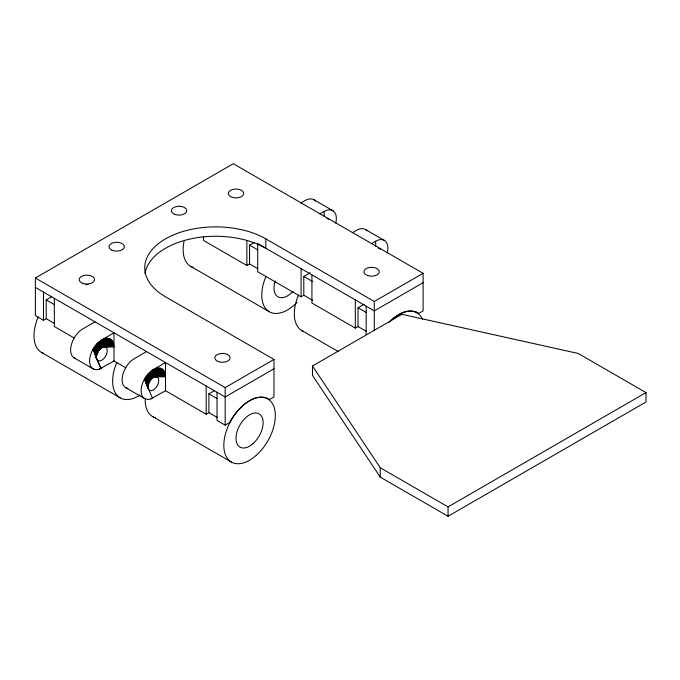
<?xml version="1.0" encoding="UTF-8"?>
<svg xmlns="http://www.w3.org/2000/svg" width="680" height="680" viewBox="0 0 680 680"><rect width="100%" height="100%" fill="white"/><g stroke="black" fill="none" stroke-linecap="round" stroke-linejoin="round"><path stroke-width="1.02" d="M99.501 369.096L101.022 368.441L96.407 357.825L96.594 344.182L101.022 340.315L113.994 332.8L113.994 360.978L99.501 369.096A17.255 9.962 -60 0 1 90.185 364.99A17.272 9.97 -60 0 1 89.972 357.255A17.255 9.962 -60 0 1 92.897 349.426L96.594 344.182M148.112 373.932L144.415 379.168A17.255 9.962 -60 0 0 141.491 386.997A17.272 9.97 -60 0 0 141.703 394.731A17.255 9.962 -60 0 0 151.019 398.837L152.541 398.183L147.925 387.566L148.112 373.932L152.541 370.056L165.512 362.542L165.512 390.719L206.184 414.205L208.896 412.641L217.031 417.333M96.365 357.068L97.299 343.425M147.883 386.809L148.818 373.167M96.373 356.668L98.022 342.712L96.407 356.252M147.9 386.41L149.541 372.453L147.925 386.002M98.753 342.04L96.458 355.835L99.501 341.411M150.272 371.781L147.985 385.577L151.019 371.161M96.534 355.411L100.257 340.841M148.053 385.152L151.776 370.583M96.628 354.977L101.022 340.315M148.155 384.719L152.541 370.056M96.747 354.543L101.787 339.847L96.883 354.101M148.266 384.285L153.306 369.589L148.401 383.843M103.317 339.074L97.036 353.659L102.553 339.43L97.206 353.217L104.074 338.776M154.836 368.815L148.555 383.401L154.071 369.172L148.733 382.967L155.593 368.517M97.401 352.784L104.822 338.538M148.92 382.534L156.34 368.279M97.614 352.35L105.561 338.359M149.132 382.1L157.08 368.101M97.835 351.925L106.284 338.24M149.353 381.675L157.803 367.982M98.073 351.509L106.981 338.181M149.6 381.259L158.508 367.931M98.337 351.101L107.669 338.19L98.6 350.71M149.855 380.851L159.188 367.94M150.119 380.451L159.851 368.007M108.324 338.266L98.88 350.327L108.962 338.394M150.399 380.069L160.48 368.135M99.178 349.953L109.565 338.589L99.484 349.596M150.696 379.695L161.083 368.33L151.002 379.346M110.143 338.844L99.79 349.265L110.687 339.15L100.113 348.942M161.661 368.585L151.308 379.006L162.206 368.9M151.631 378.692L162.707 369.265M151.963 378.394L163.183 369.699L152.294 378.114M111.665 339.949L100.445 348.644L111.189 339.524L100.776 348.373L112.09 340.433M163.608 370.183L152.626 377.859L163.999 370.719L152.966 377.621M101.108 348.109L112.481 340.969L101.447 347.879M54.34 323.408L46.206 318.707L43.495 320.272L35.36 315.579L35.36 278.01L233.3 163.727L423.113 273.309L423.113 310.879L418.574 313.497L414.911 311.38M46.206 318.707L46.206 299.923L51.629 296.795M95.013 321.844L82.807 328.882A17.255 9.962 -60 0 0 71.204 345.321A17.272 9.97 -60 0 0 70.992 353.302A17.255 9.962 -60 0 0 75.633 358.513M300.798 203.031C304.445 200.931 309.06 197.387 313.505 199.512L333.03 210.783M257.703 268.617L249.569 263.916L249.569 245.131L254.09 242.522M319.778 213.987L324.139 211.471A17.255 9.962 -60 0 1 335.741 214.506A17.272 9.97 -60 0 1 335.954 222.241A17.255 9.962 -60 0 1 335.741 223.21M203.473 236.257L203.473 240.431L246.857 265.481L249.569 263.916M146.531 351.585L134.326 358.632A17.255 9.962 -60 0 0 122.723 375.071A17.272 9.97 -60 0 0 122.51 383.044A17.255 9.962 -60 0 0 127.789 388.39M352.317 232.773C355.963 230.681 360.578 227.128 365.032 229.253L384.548 240.525M312.843 300.45L303.798 295.231L303.798 276.437L310.131 272.791M371.297 243.729L375.657 241.213A17.255 9.962 -60 0 1 387.26 244.256A17.272 9.97 -60 0 1 387.473 251.991A17.255 9.962 -60 0 1 387.26 252.96M423.113 282.701L374.298 310.879L257.703 243.567L257.703 271.745L301.087 296.795L303.798 295.231M165.512 390.719L151.019 398.837M208.896 412.641L208.896 393.856L214.183 390.796M366.163 331.236L358.028 326.536L358.028 307.751L364.208 304.19M35.36 278.01L225.165 387.591L273.972 359.414L273.972 396.984L269.442 399.602L268.94 399.236A37.578 21.701 -60 0 0 230.197 421.608L229.696 422.543L225.165 425.161L217.031 420.469L217.031 392.292M273.972 359.414L165.512 296.795A70.941 40.961 0 0 1 165.512 238.867A70.941 40.961 0 0 1 265.837 238.867L374.298 301.486L423.113 273.309M273.972 368.806L225.165 396.984L35.36 287.402M311.933 274.873L311.933 303.05L355.317 328.1L358.028 326.536M312.477 365.984L401.957 314.322L578.212 353.464L646 392.598L646 401.99L448.052 516.273L380.264 477.139L312.477 375.377L312.477 365.984L380.264 467.746L448.052 506.881L646 392.598M112.829 341.564L101.787 347.667L113.135 342.193M164.347 371.305L153.306 377.417L164.654 371.943M102.127 347.488L113.39 342.881L102.468 347.327M153.646 377.23L164.917 372.623M153.986 377.077L165.13 373.354L154.326 376.941M165.291 374.119L154.657 376.83L165.418 374.926L154.981 376.754M165.487 375.76L155.304 376.703L165.512 376.635L155.618 376.677M113.994 346.885L102.808 347.2L113.611 343.604L103.139 347.089L113.772 344.369L103.462 347.012L113.892 345.176L103.785 346.962L113.968 346.018L104.405 346.936A7.675 4.428 -60 0 1 107.168 350.038L107.168 351.611A7.675 4.428 -60 0 1 102.969 359.372A7.675 4.428 -60 0 1 97.206 359.941L92.897 349.426M249.569 245.131L257.703 249.824M303.798 276.437L312.843 281.656M358.028 307.751L366.163 312.451M190.68 266.348L269.314 311.746M301.852 330.531L338.427 351.653M46.206 299.923L54.34 304.623M208.896 393.856L217.031 398.548M74.222 338.019L54.34 326.536L54.34 298.358M113.994 360.978L125.74 367.761M73.916 357.756L93.432 369.027M125.434 387.498L144.959 398.769M41.548 352.452L120.181 397.851M152.719 416.636L231.353 462.035M418.574 313.497L418.072 313.131A37.578 21.701 -60 0 0 388.926 322.439M96.883 359.431L101.022 368.441M144.959 378.233L148.155 388.594L144.415 379.168L148.733 389.674A7.675 4.428 -60 0 0 154.487 389.113A7.675 4.428 -60 0 0 158.686 381.361L158.686 379.788A7.675 4.428 -60 0 0 155.924 376.677M93.432 348.483L96.628 358.844M148.053 388.272L145.529 377.315L147.985 387.923L146.141 376.423M96.534 358.522L94.01 347.565L96.458 358.181L94.614 346.673M146.769 375.555L147.925 387.566M95.251 345.814L96.407 357.825M147.432 374.723L147.9 387.192M95.914 344.981L96.373 357.45M448.052 506.881L448.052 516.273M380.264 467.746L380.264 477.139M375.657 241.213L375.657 246.245M374.298 301.486L374.298 330.709M366.163 306.187L366.163 334.365M355.317 299.923L355.317 328.1M324.139 211.471L324.139 216.504M301.087 268.617L301.087 296.795M265.837 238.867L265.837 248.259A70.941 40.961 0 0 0 191.411 238.731A70.941 40.961 0 0 0 145.001 273.649M246.857 240.431L246.857 265.481M225.165 387.591L225.165 425.161M206.184 386.027L206.184 414.205M43.495 292.094L43.495 320.272M390.609 320.824A36.431 21.029 -60 0 1 422.501 319.26M365.568 229.568A17.255 9.962 -60 0 1 366.979 230.851M314.05 199.827A17.255 9.962 -60 0 1 315.46 201.101M379.839 248.905A7.675 4.428 -60 0 1 380.239 249.305M378.565 248.345A7.675 4.428 -60 0 1 379.117 248.489M328.091 218.994A7.675 4.428 -60 0 1 328.525 219.351M326.749 218.569A7.675 4.428 -60 0 1 327.046 218.595M303.51 331.33A36.431 21.029 -60 0 1 298.546 295.077M297.041 302.353A36.431 21.029 -60 0 1 267.563 310.514A36.431 21.029 -60 0 1 266.007 276.293M293.046 291.312A19.176 11.067 -60 0 1 277.942 296.803A19.176 11.067 -60 0 1 275.145 280.976M193.214 267.452A36.431 21.029 -60 0 1 184.017 241.468M85.672 284.589A7.667 4.428 0 0 1 88.077 284.589M43.197 353.243A36.431 21.029 -60 0 1 38.233 316.99M140.071 395.012A36.431 21.029 -60 0 1 116.135 394.12A36.431 21.029 -60 0 1 116.867 362.389M155.252 417.741A36.431 21.029 -60 0 1 145.171 399.959M256.232 455.37A36.431 21.029 -60 0 0 267.784 398.939A36.431 21.029 -60 0 0 224.689 437.155A36.431 21.029 -60 0 0 256.232 455.37M253.079 443.581A19.176 11.067 -60 0 0 259.156 413.882A19.176 11.067 -60 0 0 236.47 433.993A19.176 11.067 -60 0 0 253.079 443.581M230.588 196.596A7.667 4.428 0 0 0 243.423 194.616A7.667 4.428 0 0 0 234.03 189.193A7.667 4.428 0 0 0 230.588 196.596M367.752 275.578A7.667 4.428 0 0 0 379.262 271.745A7.667 4.428 0 0 0 367.752 267.911A7.667 4.428 0 0 0 367.752 275.578M218.62 361.683A7.667 4.428 0 0 0 230.121 357.85A7.667 4.428 0 0 0 218.62 354.008A7.667 4.428 0 0 0 218.62 361.683M83.045 283.407A7.667 4.428 0 0 0 94.546 279.574A7.667 4.428 0 0 0 83.045 275.74A7.667 4.428 0 0 0 83.045 283.407M175.236 214.523A7.667 4.428 0 0 0 186.737 210.69A7.667 4.428 0 0 0 175.236 206.856A7.667 4.428 0 0 0 175.236 214.523M112.03 250.206A7.667 4.428 0 0 0 124.304 247.274A7.667 4.428 0 0 0 113.764 242.607A7.667 4.428 0 0 0 112.03 250.206"/></g></svg>
